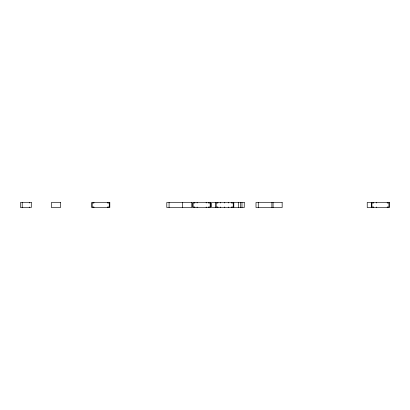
<?xml version="1.0" encoding="UTF-8"?>
<svg xmlns="http://www.w3.org/2000/svg" width="410" height="410" viewBox="0 0 410 410"><rect width="100%" height="100%" fill="white"/><g stroke="black" fill="none" stroke-linecap="round" stroke-linejoin="round"><path stroke-width="0.61" d="M387.23 202.448L387.23 203.011L388.931 203.011L388.931 206.988L387.23 206.988L387.23 207.552M376.308 202.448L376.308 203.011M376.308 206.988L376.308 207.552M373.607 202.448L373.607 203.011L371.906 203.011L371.906 206.988L373.607 206.988L373.607 207.552M371.337 202.448L371.337 207.552M273.075 202.448L273.075 207.552M271.897 202.448L271.897 207.552M258.274 202.448L258.274 207.552M241.982 202.448L241.982 207.552M240.608 202.448L240.608 207.552M238.338 202.448L238.338 207.552M233.797 202.448L233.797 207.552M231.527 202.448L231.527 203.011L233.234 203.011L233.234 206.988L231.527 206.988L231.527 207.552M228.36 202.448L228.36 203.011M228.36 206.988L228.36 207.552M224.716 202.448L224.716 203.011M224.716 206.988L224.716 207.552M220.611 202.448L220.611 203.011M220.611 206.988L220.611 207.552M217.905 202.448L217.905 203.011L216.203 203.011L216.203 206.988L217.905 206.988L217.905 207.552M215.634 202.448L215.634 207.552M208.464 202.448L208.464 203.011L210.166 203.011L210.166 206.988L208.464 206.988L208.464 207.552M206.194 202.448L206.194 203.011M206.194 206.988L206.194 207.552M197.113 202.448L197.113 203.011M197.113 206.988L197.113 207.552M194.842 202.448L194.842 203.011L193.136 203.011L193.136 206.988L194.842 206.988L194.842 207.552M182.696 202.448L182.696 207.552M169.074 202.448L169.074 207.552M107.543 202.448L107.543 203.011L109.25 203.011L109.25 206.988L107.543 206.988L107.543 207.552M93.921 202.448L93.921 203.011L92.219 203.011L92.219 206.988L93.921 206.988L93.921 207.552M29.581 202.448L29.581 203.011M29.581 206.988L29.581 207.552M22.201 202.448L22.201 207.552M31.283 202.448L20.5 202.448L20.5 207.552L31.283 207.552L31.283 202.448M60.516 202.448L51.434 202.448L51.434 207.552L60.516 207.552L60.516 202.448M109.813 202.448L91.65 202.448L91.65 207.552L109.813 207.552L109.813 202.448M191.777 202.448L166.803 202.448L166.803 207.552L191.777 207.552L191.777 202.448M210.735 202.448L192.572 202.448L192.572 207.552L210.735 207.552L210.735 202.448M244.252 202.448L211.529 202.448L211.529 207.552L244.252 207.552L244.252 202.448M282.157 202.448L256.004 202.448L256.004 207.552L282.157 207.552L282.157 202.448M389.5 202.448L367.227 202.448L367.227 207.552L389.5 207.552L389.5 202.448"/></g></svg>
